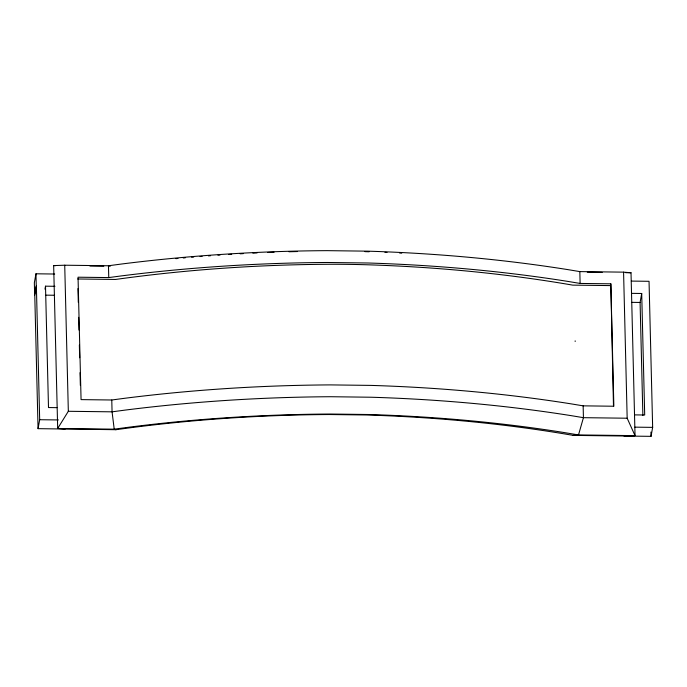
<?xml version="1.0" encoding="UTF-8"?>
<svg xmlns="http://www.w3.org/2000/svg" width="687" height="687" viewBox="0 0 687 687"><rect width="100%" height="100%" fill="white"/><g stroke="black" fill="none" stroke-linecap="round" stroke-linejoin="round"><path stroke-width="1.03" d="M54.694 274.027L35.964 273.795L34.35 282.743L34.651 295.015L36.377 286.067L34.651 295.015M44.964 289.158L45.505 286.178L54.943 286.299M631.353 281.086L649.043 281.301L652.65 427.374L651.036 436.348L573.156 435.378A699.658 297.248 -1.4 0 0 366.265 414.982L329.236 414.527A699.658 297.248 -1.4 0 0 115.94 429.701L38.06 428.662L39.674 419.714L36.377 286.067M613.474 405.88L610.829 283.817L580.12 283.439L568.123 281.447A741.488 315.024 -1.4 0 0 367.888 262.992L327.381 262.486A741.488 315.024 -1.4 0 0 121.419 275.899L108.761 277.582L78.043 277.204L81.066 399.619L111.775 399.997L124.441 398.314A741.488 315.024 -1.4 0 1 330.404 384.9L370.911 385.398A741.488 315.024 -1.4 0 1 571.137 403.862L583.143 405.845L613.852 406.232L610.829 283.817M642.877 415.446L640.086 302.452L641.701 293.478L631.482 293.349M64.724 265.216L108.469 265.757L121.127 264.074A741.488 315.024 -1.4 0 1 327.089 250.652L367.597 251.159A741.488 315.024 -1.4 0 1 567.831 269.613L579.828 271.605L623.573 272.146L631.018 272.756L635.037 435.635L578.506 434.931L563.52 432.449A720.577 306.136 -1.4 0 0 368.945 414.51L330.172 414.029A720.577 306.136 -1.4 0 0 130.015 427.065L114.214 429.169L57.682 428.465L53.663 265.594L64.724 265.216L68.331 411.29L57.682 428.465L65.128 429.074M573.156 435.378L578.506 434.931L583.435 417.679L583.143 405.845M623.976 436.013L635.037 435.635L627.171 418.22L623.573 272.146M53.663 265.594L55.793 265.62M89.928 266.041L103.797 266.212M587.282 272.215L602.216 272.395M625.685 272.687L631.018 272.756M77.725 278.982L115.51 279.454A699.658 297.248 -1.4 0 1 328.807 264.272A509.007 216.25 -1.4 0 1 365.836 264.735A699.658 297.248 -1.4 0 1 572.726 285.131L610.511 285.594M45.986 295.152L54.376 295.255M631.911 302.349L640.086 302.452M56.935 407.657L48.494 407.554L45.505 286.178M634.479 414.879L644.698 415.008L641.701 293.478M68.331 411.29L112.067 411.831L124.733 410.148A741.488 315.024 -1.4 0 1 330.696 396.725L371.203 397.232A741.488 315.024 -1.4 0 1 571.429 415.687L583.435 417.679L627.171 418.22M39.674 419.714L58.412 419.946M634.951 427.151L652.65 427.374M110.195 266.29L108.469 265.757L108.761 277.582M115.94 429.701L114.214 429.169L112.067 411.831L111.775 399.997M650.933 432.08L651.036 436.348M579.828 271.605L580.12 283.439M575.156 340.872L575.174 341.482M77.966 288.566L78.301 302.4M78.67 317.308L78.988 330.078M79.357 344.986L79.666 357.755M80.035 372.655L80.353 385.433M35.964 273.795L36.265 286.067M34.762 295.015L38.06 428.662M175.881 258.664A720.577 306.136 -1.4 0 1 177.976 258.458M183.214 257.977A720.577 306.136 -1.4 0 1 185.31 257.788M191.613 257.239A720.577 306.136 -1.4 0 1 193.708 257.058M200.02 256.543A720.577 306.136 -1.4 0 1 202.124 256.371M208.444 255.882A720.577 306.136 -1.4 0 1 210.557 255.727M217.942 255.195A720.577 306.136 -1.4 0 1 220.055 255.049M228.505 254.499A720.577 306.136 -1.4 0 1 231.682 254.302M240.149 253.804A720.577 306.136 -1.4 0 1 243.327 253.623M252.859 253.134A720.577 306.136 -1.4 0 1 257.101 252.928M267.715 252.472A720.577 306.136 -1.4 0 1 274.087 252.232M288.961 251.76A720.577 306.136 -1.4 0 1 297.462 251.545M364.926 251.631A720.577 306.136 -1.4 0 1 369.142 251.768M384.935 252.361A720.577 306.136 -1.4 0 1 387.039 252.447M399.636 253.048A720.577 306.136 -1.4 0 1 401.732 253.16"/></g></svg>
